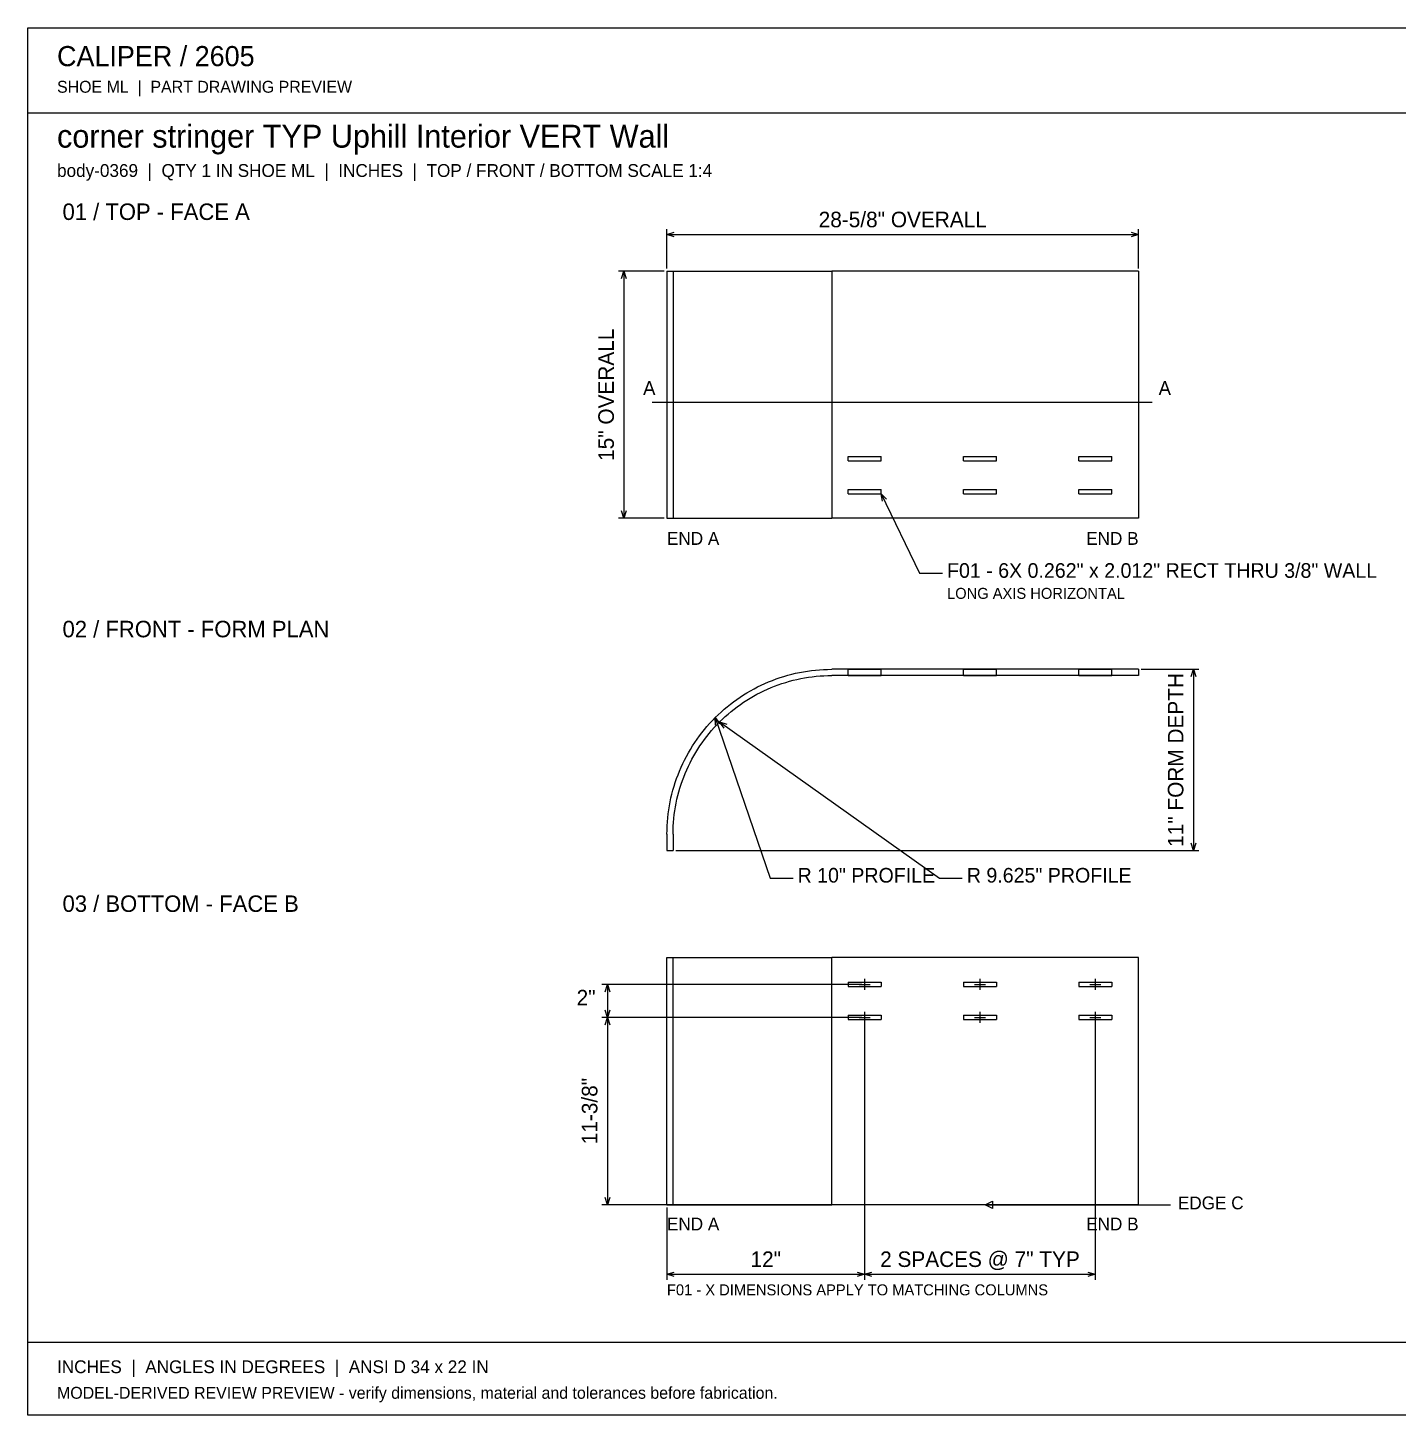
# Model space of a CAD drawing. Header units: inches. Extents: x 2 to 134, y 2 to 86.
# Drawn here: x 1.9 to 85.1, y 1.9 to 86.1 of the extents above; entities that cross this region are included whole.
import ezdxf
from ezdxf.enums import TextEntityAlignment as Align

# ---------------------------------------------------------------- set-up
doc = ezdxf.new("R2010")
doc.units = ezdxf.units.IN
doc.header["$MEASUREMENT"] = 0

msp = doc.modelspace()

# ---------------------------------------------------------------- linework, layer by layer
at = {"layer": 'ANNOTATION'}
for p, q in [((40.687, 71.5), (40.687, 73.889)), ((40.687, 73.556), (41.132, 73.694)), ((40.687, 73.556), (69.313, 73.556)), ((41.132, 73.417), (40.687, 73.556)), ((68.868, 73.694), (69.313, 73.556)), ((69.313, 73.556), (68.868, 73.417)), ((69.313, 71.5), (69.313, 73.889)), ((40.521, 71.333), (37.743, 71.333)), ((37.937, 70.889), (38.076, 71.333)), ((38.076, 71.333), (38.076, 56.333)), ((38.076, 71.333), (38.215, 70.889)), ((39.799, 63.383), (70.146, 63.383)), ((53.694, 57.827), (56.021, 53)), ((53.761, 57.367), (53.694, 57.827)), ((53.694, 57.827), (54.012, 57.487)), ((38.076, 56.333), (37.937, 56.778)), ((38.215, 56.778), (38.076, 56.333)), ((40.521, 56.333), (37.743, 56.333)), ((56.021, 53), (57.41, 53)), ((69.479, 47.167), (72.979, 47.167)), ((72.507, 46.722), (72.646, 47.167)), ((72.646, 47.167), (72.646, 36.167)), ((72.646, 47.167), (72.785, 46.722)), ((43.616, 44.238), (46.95, 34.5)), ((43.629, 43.772), (43.616, 44.238)), ((43.616, 44.238), (43.892, 43.862)), ((43.882, 43.973), (57.222, 34.5)), ((44.164, 43.602), (43.882, 43.973)), ((43.882, 43.973), (44.324, 43.829)), ((72.646, 36.167), (72.507, 36.611)), ((72.785, 36.611), (72.646, 36.167)), ((41.229, 36.167), (72.979, 36.167)), ((46.95, 34.5), (48.339, 34.5)), ((57.222, 34.5), (58.611, 34.5)), ((52.521, 28.042), (36.743, 28.042)), ((36.937, 27.597), (37.076, 28.042)), ((37.076, 28.042), (37.076, 26.042)), ((37.076, 28.042), (37.215, 27.597)), ((52.354, 28.042), (53.021, 28.042)), ((52.687, 28.375), (52.687, 27.708)), ((59.354, 28.042), (60.021, 28.042)), ((59.687, 28.375), (59.687, 27.708)), ((66.354, 28.042), (67.021, 28.042)), ((66.687, 28.375), (66.687, 27.708)), ((37.076, 26.042), (36.937, 26.486)), ((37.215, 26.486), (37.076, 26.042)), ((52.687, 26.375), (52.687, 25.708)), ((59.687, 26.375), (59.687, 25.708)), ((66.687, 26.375), (66.687, 25.708)), ((52.521, 26.042), (36.743, 26.042)), ((52.521, 26.042), (36.743, 26.042)), ((36.937, 25.597), (37.076, 26.042)), ((37.076, 26.042), (37.076, 14.667)), ((37.076, 26.042), (37.215, 25.597)), ((52.354, 26.042), (53.021, 26.042)), ((52.687, 25.875), (52.687, 10.111)), ((52.687, 25.875), (52.687, 10.111)), ((59.354, 26.042), (60.021, 26.042)), ((66.354, 26.042), (67.021, 26.042)), ((66.687, 25.875), (66.687, 10.111)), ((59.833, 14.667), (36.743, 14.667)), ((37.076, 14.667), (36.937, 15.111)), ((37.215, 15.111), (37.076, 14.667)), ((40.687, 14.5), (40.687, 10.111)), ((60, 14.667), (60.444, 14.889)), ((60, 14.667), (71.257, 14.667)), ((60.444, 14.444), (60, 14.667)), ((60.444, 14.889), (60.444, 14.444)), ((40.687, 10.444), (41.132, 10.583)), ((40.687, 10.444), (52.687, 10.444)), ((41.132, 10.306), (40.687, 10.444)), ((52.243, 10.583), (52.687, 10.444)), ((52.687, 10.444), (52.243, 10.306)), ((52.687, 10.444), (53.132, 10.583)), ((52.687, 10.444), (66.687, 10.444)), ((53.132, 10.306), (52.687, 10.444)), ((66.243, 10.583), (66.687, 10.444)), ((66.687, 10.444), (66.243, 10.306))]:
    msp.add_line(p, q, dxfattribs=at)
at = {"layer": 'OUTLINE'}
for p, q in [((1.889, 86.111), (134.111, 86.111)), ((1.889, 1.889), (1.889, 86.111)), ((1.889, 80.944), (134.111, 80.944)), ((40.687, 71.333), (40.691, 71.333)), ((40.687, 71.333), (40.687, 56.333)), ((40.687, 71.333), (41.062, 71.333)), ((40.687, 71.333), (40.687, 56.333)), ((40.691, 71.333), (40.7, 71.333)), ((40.7, 71.333), (40.715, 71.333)), ((40.715, 71.333), (40.736, 71.333)), ((40.736, 71.333), (40.763, 71.333)), ((40.763, 71.333), (40.796, 71.333)), ((40.796, 71.333), (40.835, 71.333)), ((40.835, 71.333), (40.88, 71.333)), ((40.88, 71.333), (40.93, 71.333)), ((40.93, 71.333), (40.987, 71.333)), ((40.987, 71.333), (41.05, 71.333)), ((41.05, 71.333), (41.118, 71.333)), ((41.062, 71.333), (41.065, 71.333)), ((41.062, 71.333), (41.062, 56.333)), ((41.062, 71.333), (41.062, 56.333)), ((41.065, 71.333), (41.074, 71.333)), ((41.074, 71.333), (41.089, 71.333)), ((41.089, 71.333), (41.109, 71.333)), ((41.109, 71.333), (41.135, 71.333)), ((41.118, 71.333), (41.192, 71.333)), ((41.135, 71.333), (41.167, 71.333)), ((41.167, 71.333), (41.204, 71.333)), ((41.192, 71.333), (41.272, 71.333)), ((41.204, 71.333), (41.247, 71.333)), ((41.247, 71.333), (41.296, 71.333)), ((41.272, 71.333), (41.358, 71.333)), ((41.296, 71.333), (41.351, 71.333)), ((41.351, 71.333), (41.411, 71.333)), ((41.358, 71.333), (41.449, 71.333)), ((41.411, 71.333), (41.477, 71.333)), ((41.449, 71.333), (41.545, 71.333)), ((41.477, 71.333), (41.548, 71.333)), ((41.545, 71.333), (41.648, 71.333)), ((41.548, 71.333), (41.625, 71.333)), ((41.625, 71.333), (41.707, 71.333)), ((41.648, 71.333), (41.755, 71.333)), ((41.707, 71.333), (41.795, 71.333)), ((41.755, 71.333), (41.868, 71.333)), ((41.795, 71.333), (41.888, 71.333)), ((41.868, 71.333), (41.987, 71.333)), ((41.888, 71.333), (41.987, 71.333)), ((41.987, 71.333), (42.11, 71.333)), ((41.987, 71.333), (42.09, 71.333)), ((42.09, 71.333), (42.199, 71.333)), ((42.11, 71.333), (42.239, 71.333)), ((42.199, 71.333), (42.313, 71.333)), ((42.239, 71.333), (42.373, 71.333)), ((42.313, 71.333), (42.432, 71.333)), ((42.373, 71.333), (42.512, 71.333)), ((42.432, 71.333), (42.556, 71.333)), ((42.512, 71.333), (42.655, 71.333)), ((42.556, 71.333), (42.685, 71.333)), ((42.655, 71.333), (42.804, 71.333)), ((42.685, 71.333), (42.818, 71.333)), ((42.804, 71.333), (42.957, 71.333)), ((42.818, 71.333), (42.957, 71.333)), ((42.957, 71.333), (43.115, 71.333)), ((42.957, 71.333), (43.1, 71.333)), ((43.1, 71.333), (43.247, 71.333)), ((43.115, 71.333), (43.278, 71.333)), ((43.247, 71.333), (43.399, 71.333)), ((43.278, 71.333), (43.445, 71.333)), ((43.399, 71.333), (43.556, 71.333)), ((43.445, 71.333), (43.616, 71.333)), ((43.556, 71.333), (43.717, 71.333)), ((43.616, 71.333), (43.792, 71.333)), ((43.717, 71.333), (43.882, 71.333)), ((43.792, 71.333), (43.972, 71.333)), ((43.882, 71.333), (44.051, 71.333)), ((43.972, 71.333), (44.156, 71.333)), ((44.051, 71.333), (44.224, 71.333)), ((44.156, 71.333), (44.344, 71.333)), ((44.224, 71.333), (44.401, 71.333)), ((44.344, 71.333), (44.535, 71.333)), ((44.401, 71.333), (44.581, 71.333)), ((44.535, 71.333), (44.731, 71.333)), ((44.581, 71.333), (44.766, 71.333)), ((44.731, 71.333), (44.929, 71.333)), ((44.766, 71.333), (44.954, 71.333)), ((44.929, 71.333), (45.132, 71.333)), ((44.954, 71.333), (45.145, 71.333)), ((45.132, 71.333), (45.338, 71.333)), ((45.145, 71.333), (45.34, 71.333)), ((45.338, 71.333), (45.546, 71.333)), ((45.34, 71.333), (45.538, 71.333)), ((45.538, 71.333), (45.739, 71.333)), ((45.546, 71.333), (45.759, 71.333)), ((45.739, 71.333), (45.943, 71.333)), ((45.759, 71.333), (45.974, 71.333)), ((45.943, 71.333), (46.15, 71.333)), ((45.974, 71.333), (46.191, 71.333)), ((46.15, 71.333), (46.36, 71.333)), ((46.191, 71.333), (46.412, 71.333)), ((46.36, 71.333), (46.572, 71.333)), ((46.412, 71.333), (46.635, 71.333)), ((46.572, 71.333), (46.787, 71.333)), ((46.635, 71.333), (46.861, 71.333)), ((46.787, 71.333), (47.004, 71.333)), ((46.861, 71.333), (47.089, 71.333)), ((47.004, 71.333), (47.224, 71.333)), ((47.089, 71.333), (47.319, 71.333)), ((47.224, 71.333), (47.445, 71.333)), ((47.319, 71.333), (47.551, 71.333)), ((47.445, 71.333), (47.668, 71.333)), ((47.551, 71.333), (47.785, 71.333)), ((47.668, 71.333), (47.894, 71.333)), ((47.785, 71.333), (48.02, 71.333)), ((47.894, 71.333), (48.12, 71.333)), ((48.02, 71.333), (48.258, 71.333)), ((48.12, 71.333), (48.349, 71.333)), ((48.258, 71.333), (48.496, 71.333)), ((48.349, 71.333), (48.579, 71.333)), ((48.496, 71.333), (48.737, 71.333)), ((48.579, 71.333), (48.81, 71.333)), ((48.737, 71.333), (48.978, 71.333)), ((48.81, 71.333), (49.042, 71.333)), ((48.978, 71.333), (49.22, 71.333)), ((49.042, 71.333), (49.275, 71.333)), ((49.22, 71.333), (49.463, 71.333)), ((49.275, 71.333), (49.509, 71.333)), ((49.463, 71.333), (49.707, 71.333)), ((49.509, 71.333), (49.744, 71.333)), ((49.707, 71.333), (49.952, 71.333)), ((49.744, 71.333), (49.979, 71.333)), ((49.952, 71.333), (50.197, 71.333)), ((49.979, 71.333), (50.215, 71.333)), ((50.197, 71.333), (50.442, 71.333)), ((50.215, 71.333), (50.451, 71.333)), ((50.442, 71.333), (50.687, 71.333)), ((50.451, 71.333), (50.687, 71.333)), ((69.313, 71.333), (50.687, 71.333)), ((50.687, 71.333), (50.687, 56.333)), ((50.687, 71.333), (50.687, 56.333)), ((69.313, 71.333), (50.687, 71.333)), ((69.313, 71.333), (69.313, 56.333)), ((69.313, 71.333), (69.313, 56.333)), ((51.681, 59.827), (51.681, 60.089)), ((51.681, 60.089), (53.694, 60.089)), ((51.681, 59.827), (51.681, 60.089)), ((51.681, 60.089), (53.694, 60.089)), ((51.681, 59.827), (53.694, 59.827)), ((51.681, 59.827), (53.694, 59.827)), ((53.694, 59.827), (53.694, 60.089)), ((53.694, 59.827), (53.694, 60.089)), ((58.682, 60.089), (60.694, 60.089)), ((58.682, 60.089), (60.694, 60.089)), ((58.682, 59.827), (58.682, 60.089)), ((58.682, 59.827), (58.682, 60.089)), ((58.682, 59.827), (60.694, 59.827)), ((58.682, 59.827), (60.694, 59.827)), ((60.694, 59.827), (60.694, 60.089)), ((60.694, 59.827), (60.694, 60.089)), ((65.682, 59.827), (65.682, 60.089)), ((65.682, 59.827), (65.682, 60.089)), ((65.682, 60.089), (67.694, 60.089)), ((65.682, 60.089), (67.694, 60.089)), ((65.682, 59.827), (67.694, 59.827)), ((65.682, 59.827), (67.694, 59.827)), ((67.694, 59.827), (67.694, 60.089)), ((67.694, 59.827), (67.694, 60.089)), ((51.681, 58.089), (53.694, 58.089)), ((51.681, 57.827), (51.681, 58.089)), ((51.681, 57.827), (51.681, 58.089)), ((51.681, 58.089), (53.694, 58.089)), ((51.681, 57.827), (53.694, 57.827)), ((51.681, 57.827), (53.694, 57.827)), ((53.694, 57.827), (53.694, 58.089)), ((53.694, 57.827), (53.694, 58.089)), ((58.682, 57.827), (58.682, 58.089)), ((58.682, 58.089), (60.694, 58.089)), ((58.682, 58.089), (60.694, 58.089)), ((58.682, 57.827), (58.682, 58.089)), ((58.682, 57.827), (60.694, 57.827)), ((58.682, 57.827), (60.694, 57.827)), ((60.694, 57.827), (60.694, 58.089)), ((60.694, 57.827), (60.694, 58.089)), ((65.682, 57.827), (65.682, 58.089)), ((65.682, 58.089), (67.694, 58.089)), ((65.682, 58.089), (67.694, 58.089)), ((65.682, 57.827), (65.682, 58.089)), ((65.682, 57.827), (67.694, 57.827)), ((65.682, 57.827), (67.694, 57.827)), ((67.694, 57.827), (67.694, 58.089)), ((67.694, 57.827), (67.694, 58.089)), ((40.687, 56.333), (41.062, 56.333)), ((40.687, 56.333), (40.691, 56.333)), ((40.691, 56.333), (40.7, 56.333)), ((40.7, 56.333), (40.715, 56.333)), ((40.715, 56.333), (40.736, 56.333)), ((40.736, 56.333), (40.763, 56.333)), ((40.763, 56.333), (40.796, 56.333)), ((40.796, 56.333), (40.835, 56.333)), ((40.835, 56.333), (40.88, 56.333)), ((40.88, 56.333), (40.93, 56.333)), ((40.93, 56.333), (40.987, 56.333)), ((40.987, 56.333), (41.05, 56.333)), ((41.05, 56.333), (41.118, 56.333)), ((41.062, 56.333), (41.065, 56.333)), ((41.065, 56.333), (41.074, 56.333)), ((41.074, 56.333), (41.089, 56.333)), ((41.089, 56.333), (41.109, 56.333)), ((41.109, 56.333), (41.135, 56.333)), ((41.118, 56.333), (41.192, 56.333)), ((41.135, 56.333), (41.167, 56.333)), ((41.167, 56.333), (41.204, 56.333)), ((41.192, 56.333), (41.272, 56.333)), ((41.204, 56.333), (41.247, 56.333)), ((41.247, 56.333), (41.296, 56.333)), ((41.272, 56.333), (41.358, 56.333)), ((41.296, 56.333), (41.351, 56.333)), ((41.351, 56.333), (41.411, 56.333)), ((41.358, 56.333), (41.449, 56.333)), ((41.411, 56.333), (41.477, 56.333)), ((41.449, 56.333), (41.545, 56.333)), ((41.477, 56.333), (41.548, 56.333)), ((41.545, 56.333), (41.648, 56.333)), ((41.548, 56.333), (41.625, 56.333)), ((41.625, 56.333), (41.707, 56.333)), ((41.648, 56.333), (41.755, 56.333)), ((41.707, 56.333), (41.795, 56.333)), ((41.755, 56.333), (41.868, 56.333)), ((41.795, 56.333), (41.888, 56.333)), ((41.868, 56.333), (41.987, 56.333)), ((41.888, 56.333), (41.987, 56.333)), ((41.987, 56.333), (42.11, 56.333)), ((41.987, 56.333), (42.09, 56.333)), ((42.09, 56.333), (42.199, 56.333)), ((42.11, 56.333), (42.239, 56.333)), ((42.199, 56.333), (42.313, 56.333)), ((42.239, 56.333), (42.373, 56.333)), ((42.313, 56.333), (42.432, 56.333)), ((42.373, 56.333), (42.512, 56.333)), ((42.432, 56.333), (42.556, 56.333)), ((42.512, 56.333), (42.655, 56.333)), ((42.556, 56.333), (42.685, 56.333)), ((42.655, 56.333), (42.804, 56.333)), ((42.685, 56.333), (42.818, 56.333)), ((42.804, 56.333), (42.957, 56.333)), ((42.818, 56.333), (42.957, 56.333)), ((42.957, 56.333), (43.115, 56.333)), ((42.957, 56.333), (43.1, 56.333)), ((43.1, 56.333), (43.247, 56.333)), ((43.115, 56.333), (43.278, 56.333)), ((43.247, 56.333), (43.399, 56.333)), ((43.278, 56.333), (43.445, 56.333)), ((43.399, 56.333), (43.556, 56.333)), ((43.445, 56.333), (43.616, 56.333)), ((43.556, 56.333), (43.717, 56.333)), ((43.616, 56.333), (43.792, 56.333)), ((43.717, 56.333), (43.882, 56.333)), ((43.792, 56.333), (43.972, 56.333)), ((43.882, 56.333), (44.051, 56.333)), ((43.972, 56.333), (44.156, 56.333)), ((44.051, 56.333), (44.224, 56.333)), ((44.156, 56.333), (44.344, 56.333)), ((44.224, 56.333), (44.401, 56.333)), ((44.344, 56.333), (44.535, 56.333)), ((44.401, 56.333), (44.581, 56.333)), ((44.535, 56.333), (44.731, 56.333)), ((44.581, 56.333), (44.766, 56.333)), ((44.731, 56.333), (44.929, 56.333)), ((44.766, 56.333), (44.954, 56.333)), ((44.929, 56.333), (45.132, 56.333)), ((44.954, 56.333), (45.145, 56.333)), ((45.132, 56.333), (45.338, 56.333)), ((45.145, 56.333), (45.34, 56.333)), ((45.338, 56.333), (45.546, 56.333)), ((45.34, 56.333), (45.538, 56.333)), ((45.538, 56.333), (45.739, 56.333)), ((45.546, 56.333), (45.759, 56.333)), ((45.739, 56.333), (45.943, 56.333)), ((45.759, 56.333), (45.974, 56.333)), ((45.943, 56.333), (46.15, 56.333)), ((45.974, 56.333), (46.191, 56.333)), ((46.15, 56.333), (46.36, 56.333)), ((46.191, 56.333), (46.412, 56.333)), ((46.36, 56.333), (46.572, 56.333)), ((46.412, 56.333), (46.635, 56.333)), ((46.572, 56.333), (46.787, 56.333)), ((46.635, 56.333), (46.861, 56.333)), ((46.787, 56.333), (47.004, 56.333)), ((46.861, 56.333), (47.089, 56.333)), ((47.004, 56.333), (47.224, 56.333)), ((47.089, 56.333), (47.319, 56.333)), ((47.224, 56.333), (47.445, 56.333)), ((47.319, 56.333), (47.551, 56.333)), ((47.445, 56.333), (47.668, 56.333)), ((47.551, 56.333), (47.785, 56.333)), ((47.668, 56.333), (47.894, 56.333)), ((47.785, 56.333), (48.02, 56.333)), ((47.894, 56.333), (48.12, 56.333)), ((48.02, 56.333), (48.258, 56.333)), ((48.12, 56.333), (48.349, 56.333)), ((48.258, 56.333), (48.496, 56.333)), ((48.349, 56.333), (48.579, 56.333)), ((48.496, 56.333), (48.737, 56.333)), ((48.579, 56.333), (48.81, 56.333)), ((48.737, 56.333), (48.978, 56.333)), ((48.81, 56.333), (49.042, 56.333)), ((48.978, 56.333), (49.22, 56.333)), ((49.042, 56.333), (49.275, 56.333)), ((49.22, 56.333), (49.463, 56.333)), ((49.275, 56.333), (49.509, 56.333)), ((49.463, 56.333), (49.707, 56.333)), ((49.509, 56.333), (49.744, 56.333)), ((49.707, 56.333), (49.952, 56.333)), ((49.744, 56.333), (49.979, 56.333)), ((49.952, 56.333), (50.197, 56.333)), ((49.979, 56.333), (50.215, 56.333)), ((50.197, 56.333), (50.442, 56.333)), ((50.215, 56.333), (50.451, 56.333)), ((50.442, 56.333), (50.687, 56.333)), ((50.451, 56.333), (50.687, 56.333)), ((69.313, 56.333), (50.687, 56.333)), ((69.313, 56.333), (50.687, 56.333)), ((50.442, 47.164), (50.687, 47.167)), ((50.442, 47.164), (50.687, 47.167)), ((69.313, 47.167), (50.687, 47.167)), ((69.313, 47.167), (50.687, 47.167)), ((51.681, 46.792), (51.681, 47.167)), ((51.681, 47.167), (53.694, 47.167)), ((51.681, 47.167), (53.694, 47.167)), ((51.681, 46.792), (51.681, 47.167)), ((51.681, 46.792), (51.681, 47.167)), ((51.681, 47.167), (53.694, 47.167)), ((51.681, 47.167), (53.694, 47.167)), ((51.681, 46.792), (51.681, 47.167)), ((53.694, 46.792), (53.694, 47.167)), ((53.694, 46.792), (53.694, 47.167)), ((53.694, 46.792), (53.694, 47.167)), ((53.694, 46.792), (53.694, 47.167)), ((58.682, 47.167), (60.694, 47.167)), ((58.682, 47.167), (60.694, 47.167)), ((58.682, 46.792), (58.682, 47.167)), ((58.682, 46.792), (58.682, 47.167)), ((58.682, 47.167), (60.694, 47.167)), ((58.682, 46.792), (58.682, 47.167)), ((58.682, 47.167), (60.694, 47.167)), ((58.682, 46.792), (58.682, 47.167)), ((60.694, 46.792), (60.694, 47.167)), ((60.694, 46.792), (60.694, 47.167)), ((60.694, 46.792), (60.694, 47.167)), ((60.694, 46.792), (60.694, 47.167)), ((65.682, 47.167), (67.694, 47.167)), ((65.682, 47.167), (67.694, 47.167)), ((65.682, 46.792), (65.682, 47.167)), ((65.682, 46.792), (65.682, 47.167)), ((65.682, 46.792), (65.682, 47.167)), ((65.682, 47.167), (67.694, 47.167)), ((65.682, 47.167), (67.694, 47.167)), ((65.682, 46.792), (65.682, 47.167)), ((67.694, 46.792), (67.694, 47.167)), ((67.694, 46.792), (67.694, 47.167)), ((67.694, 46.792), (67.694, 47.167)), ((67.694, 46.792), (67.694, 47.167)), ((69.313, 47.167), (69.313, 46.792)), ((69.313, 47.167), (69.313, 46.792)), ((46.635, 46.309), (46.861, 46.405)), ((46.635, 46.309), (46.861, 46.405)), ((46.861, 46.405), (47.089, 46.497)), ((46.861, 46.405), (47.089, 46.497)), ((47.089, 46.497), (47.319, 46.582)), ((47.089, 46.497), (47.319, 46.582)), ((47.319, 46.582), (47.551, 46.662)), ((47.319, 46.582), (47.551, 46.662)), ((47.551, 46.662), (47.785, 46.736)), ((47.551, 46.662), (47.785, 46.736)), ((47.668, 46.306), (47.894, 46.377)), ((47.668, 46.306), (47.894, 46.377)), ((47.785, 46.736), (48.02, 46.804)), ((47.785, 46.736), (48.02, 46.804)), ((47.894, 46.377), (48.12, 46.443)), ((47.894, 46.377), (48.12, 46.443)), ((48.02, 46.804), (48.258, 46.867)), ((48.02, 46.804), (48.258, 46.867)), ((48.12, 46.443), (48.349, 46.503)), ((48.12, 46.443), (48.349, 46.503)), ((48.258, 46.867), (48.496, 46.924)), ((48.258, 46.867), (48.496, 46.924)), ((48.349, 46.503), (48.579, 46.558)), ((48.349, 46.503), (48.579, 46.558)), ((48.496, 46.924), (48.737, 46.975)), ((48.496, 46.924), (48.737, 46.975)), ((48.579, 46.558), (48.81, 46.607)), ((48.579, 46.558), (48.81, 46.607)), ((48.737, 46.975), (48.978, 47.019)), ((48.737, 46.975), (48.978, 47.019)), ((48.81, 46.607), (49.042, 46.65)), ((48.81, 46.607), (49.042, 46.65)), ((48.978, 47.019), (49.22, 47.058)), ((48.978, 47.019), (49.22, 47.058)), ((49.042, 46.65), (49.275, 46.687)), ((49.042, 46.65), (49.275, 46.687)), ((49.22, 47.058), (49.463, 47.091)), ((49.22, 47.058), (49.463, 47.091)), ((49.275, 46.687), (49.509, 46.719)), ((49.275, 46.687), (49.509, 46.719)), ((49.463, 47.091), (49.707, 47.119)), ((49.463, 47.091), (49.707, 47.119)), ((49.509, 46.719), (49.744, 46.745)), ((49.509, 46.719), (49.744, 46.745)), ((49.707, 47.119), (49.952, 47.14)), ((49.707, 47.119), (49.952, 47.14)), ((49.744, 46.745), (49.979, 46.766)), ((49.744, 46.745), (49.979, 46.766)), ((49.952, 47.14), (50.197, 47.155)), ((49.952, 47.14), (50.197, 47.155)), ((49.979, 46.766), (50.215, 46.78)), ((49.979, 46.766), (50.215, 46.78)), ((50.197, 47.155), (50.442, 47.164)), ((50.197, 47.155), (50.442, 47.164)), ((50.215, 46.78), (50.451, 46.789)), ((50.215, 46.78), (50.451, 46.789)), ((50.451, 46.789), (50.687, 46.792)), ((50.451, 46.789), (50.687, 46.792)), ((69.313, 46.792), (50.687, 46.792)), ((69.313, 46.792), (50.687, 46.792)), ((51.681, 46.792), (53.694, 46.792)), ((51.681, 46.792), (53.694, 46.792)), ((51.681, 46.792), (53.694, 46.792)), ((51.681, 46.792), (53.694, 46.792)), ((58.682, 46.792), (60.694, 46.792)), ((58.682, 46.792), (60.694, 46.792)), ((58.682, 46.792), (60.694, 46.792)), ((58.682, 46.792), (60.694, 46.792)), ((65.682, 46.792), (67.694, 46.792)), ((65.682, 46.792), (67.694, 46.792)), ((65.682, 46.792), (67.694, 46.792)), ((65.682, 46.792), (67.694, 46.792)), ((44.929, 45.343), (45.132, 45.481)), ((44.929, 45.343), (45.132, 45.481)), ((45.132, 45.481), (45.338, 45.615)), ((45.132, 45.481), (45.338, 45.615)), ((45.338, 45.615), (45.546, 45.744)), ((45.338, 45.615), (45.546, 45.744)), ((45.546, 45.744), (45.759, 45.868)), ((45.546, 45.744), (45.759, 45.868)), ((45.739, 45.422), (45.943, 45.541)), ((45.739, 45.422), (45.943, 45.541)), ((45.759, 45.868), (45.974, 45.986)), ((45.759, 45.868), (45.974, 45.986)), ((45.943, 45.541), (46.15, 45.655)), ((45.943, 45.541), (46.15, 45.655)), ((45.974, 45.986), (46.191, 46.099)), ((45.974, 45.986), (46.191, 46.099)), ((46.15, 45.655), (46.36, 45.764)), ((46.15, 45.655), (46.36, 45.764)), ((46.191, 46.099), (46.412, 46.207)), ((46.191, 46.099), (46.412, 46.207)), ((46.36, 45.764), (46.572, 45.868)), ((46.36, 45.764), (46.572, 45.868)), ((46.412, 46.207), (46.635, 46.309)), ((46.412, 46.207), (46.635, 46.309)), ((46.572, 45.868), (46.787, 45.966)), ((46.572, 45.868), (46.787, 45.966)), ((46.787, 45.966), (47.004, 46.059)), ((46.787, 45.966), (47.004, 46.059)), ((47.004, 46.059), (47.224, 46.147)), ((47.004, 46.059), (47.224, 46.147)), ((47.224, 46.147), (47.445, 46.229)), ((47.224, 46.147), (47.445, 46.229)), ((47.445, 46.229), (47.668, 46.306)), ((47.445, 46.229), (47.668, 46.306)), ((43.972, 44.576), (44.156, 44.739)), ((43.972, 44.576), (44.156, 44.739)), ((44.156, 44.739), (44.344, 44.897)), ((44.156, 44.739), (44.344, 44.897)), ((44.344, 44.897), (44.535, 45.05)), ((44.344, 44.897), (44.535, 45.05)), ((44.535, 45.05), (44.731, 45.199)), ((44.535, 45.05), (44.731, 45.199)), ((44.581, 44.607), (44.766, 44.755)), ((44.581, 44.607), (44.766, 44.755)), ((44.731, 45.199), (44.929, 45.343)), ((44.731, 45.199), (44.929, 45.343)), ((44.766, 44.755), (44.954, 44.898)), ((44.766, 44.755), (44.954, 44.898)), ((44.954, 44.898), (45.145, 45.036)), ((44.954, 44.898), (45.145, 45.036)), ((45.145, 45.036), (45.34, 45.17)), ((45.145, 45.036), (45.34, 45.17)), ((45.34, 45.17), (45.538, 45.298)), ((45.34, 45.17), (45.538, 45.298)), ((45.538, 45.298), (45.739, 45.422)), ((45.538, 45.298), (45.739, 45.422)), ((43.115, 43.698), (43.278, 43.882)), ((43.115, 43.698), (43.278, 43.882)), ((43.278, 43.882), (43.445, 44.062)), ((43.278, 43.882), (43.445, 44.062)), ((43.445, 44.062), (43.616, 44.238)), ((43.445, 44.062), (43.616, 44.238)), ((43.556, 43.63), (43.717, 43.803)), ((43.556, 43.63), (43.717, 43.803)), ((43.616, 44.238), (43.792, 44.409)), ((43.616, 44.238), (43.792, 44.409)), ((43.717, 43.803), (43.882, 43.973)), ((43.717, 43.803), (43.882, 43.973)), ((43.792, 44.409), (43.972, 44.576)), ((43.792, 44.409), (43.972, 44.576)), ((43.882, 43.973), (44.051, 44.138)), ((43.882, 43.973), (44.051, 44.138)), ((44.051, 44.138), (44.224, 44.298)), ((44.051, 44.138), (44.224, 44.298)), ((44.224, 44.298), (44.401, 44.455)), ((44.224, 44.298), (44.401, 44.455)), ((44.401, 44.455), (44.581, 44.607)), ((44.401, 44.455), (44.581, 44.607)), ((42.512, 42.925), (42.655, 43.124)), ((42.512, 42.925), (42.655, 43.124)), ((42.655, 43.124), (42.804, 43.319)), ((42.655, 43.124), (42.804, 43.319)), ((42.804, 43.319), (42.957, 43.511)), ((42.804, 43.319), (42.957, 43.511)), ((42.957, 43.511), (43.115, 43.698)), ((42.957, 43.511), (43.115, 43.698)), ((42.957, 42.9), (43.1, 43.088)), ((42.957, 42.9), (43.1, 43.088)), ((43.1, 43.088), (43.247, 43.273)), ((43.1, 43.088), (43.247, 43.273)), ((43.247, 43.273), (43.399, 43.453)), ((43.247, 43.273), (43.399, 43.453)), ((43.399, 43.453), (43.556, 43.63)), ((43.399, 43.453), (43.556, 43.63)), ((41.987, 42.096), (42.11, 42.308)), ((41.987, 42.096), (42.11, 42.308)), ((42.11, 42.308), (42.239, 42.517)), ((42.11, 42.308), (42.239, 42.517)), ((42.239, 42.517), (42.373, 42.722)), ((42.239, 42.517), (42.373, 42.722)), ((42.313, 41.911), (42.432, 42.115)), ((42.313, 41.911), (42.432, 42.115)), ((42.373, 42.722), (42.512, 42.925)), ((42.373, 42.722), (42.512, 42.925)), ((42.432, 42.115), (42.556, 42.316)), ((42.432, 42.115), (42.556, 42.316)), ((42.556, 42.316), (42.685, 42.514)), ((42.556, 42.316), (42.685, 42.514)), ((42.685, 42.514), (42.818, 42.709)), ((42.685, 42.514), (42.818, 42.709)), ((42.818, 42.709), (42.957, 42.9)), ((42.818, 42.709), (42.957, 42.9)), ((41.545, 41.219), (41.648, 41.442)), ((41.545, 41.219), (41.648, 41.442)), ((41.648, 41.442), (41.755, 41.663)), ((41.648, 41.442), (41.755, 41.663)), ((41.755, 41.663), (41.868, 41.881)), ((41.755, 41.663), (41.868, 41.881)), ((41.868, 41.881), (41.987, 42.096)), ((41.868, 41.881), (41.987, 42.096)), ((41.888, 41.067), (41.987, 41.282)), ((41.888, 41.067), (41.987, 41.282)), ((41.987, 41.282), (42.09, 41.494)), ((41.987, 41.282), (42.09, 41.494)), ((42.09, 41.494), (42.199, 41.704)), ((42.09, 41.494), (42.199, 41.704)), ((42.199, 41.704), (42.313, 41.911)), ((42.199, 41.704), (42.313, 41.911)), ((41.192, 40.303), (41.272, 40.536)), ((41.192, 40.303), (41.272, 40.536)), ((41.272, 40.536), (41.358, 40.766)), ((41.272, 40.536), (41.358, 40.766)), ((41.358, 40.766), (41.449, 40.994)), ((41.358, 40.766), (41.449, 40.994)), ((41.449, 40.994), (41.545, 41.219)), ((41.449, 40.994), (41.545, 41.219)), ((41.625, 40.409), (41.707, 40.631)), ((41.625, 40.409), (41.707, 40.631)), ((41.707, 40.631), (41.795, 40.85)), ((41.707, 40.631), (41.795, 40.85)), ((41.795, 40.85), (41.888, 41.067)), ((41.795, 40.85), (41.888, 41.067)), ((40.93, 39.358), (40.987, 39.596)), ((40.93, 39.358), (40.987, 39.596)), ((40.987, 39.596), (41.05, 39.834)), ((40.987, 39.596), (41.05, 39.834)), ((41.05, 39.834), (41.118, 40.07)), ((41.05, 39.834), (41.118, 40.07)), ((41.118, 40.07), (41.192, 40.303)), ((41.118, 40.07), (41.192, 40.303)), ((41.351, 39.505), (41.411, 39.734)), ((41.351, 39.505), (41.411, 39.734)), ((41.411, 39.734), (41.477, 39.961)), ((41.411, 39.734), (41.477, 39.961)), ((41.477, 39.961), (41.548, 40.186)), ((41.477, 39.961), (41.548, 40.186)), ((41.548, 40.186), (41.625, 40.409)), ((41.548, 40.186), (41.625, 40.409)), ((40.796, 38.634), (40.835, 38.876)), ((40.796, 38.634), (40.835, 38.876)), ((40.835, 38.876), (40.88, 39.118)), ((40.835, 38.876), (40.88, 39.118)), ((40.88, 39.118), (40.93, 39.358)), ((40.88, 39.118), (40.93, 39.358)), ((41.167, 38.579), (41.204, 38.812)), ((41.167, 38.579), (41.204, 38.812)), ((41.204, 38.812), (41.247, 39.044)), ((41.204, 38.812), (41.247, 39.044)), ((41.247, 39.044), (41.296, 39.276)), ((41.247, 39.044), (41.296, 39.276)), ((41.296, 39.276), (41.351, 39.505)), ((41.296, 39.276), (41.351, 39.505)), ((40.7, 37.657), (40.715, 37.902)), ((40.7, 37.657), (40.715, 37.902)), ((40.715, 37.902), (40.736, 38.147)), ((40.715, 37.902), (40.736, 38.147)), ((40.736, 38.147), (40.763, 38.391)), ((40.736, 38.147), (40.763, 38.391)), ((40.763, 38.391), (40.796, 38.634)), ((40.763, 38.391), (40.796, 38.634)), ((41.089, 37.875), (41.109, 38.11)), ((41.089, 37.875), (41.109, 38.11)), ((41.109, 38.11), (41.135, 38.345)), ((41.109, 38.11), (41.135, 38.345)), ((41.135, 38.345), (41.167, 38.579)), ((41.135, 38.345), (41.167, 38.579)), ((40.687, 37.167), (40.691, 37.412)), ((40.687, 37.167), (40.691, 37.412)), ((40.687, 37.167), (40.687, 36.167)), ((40.687, 37.167), (40.687, 36.167)), ((40.691, 37.412), (40.7, 37.657)), ((40.691, 37.412), (40.7, 37.657)), ((41.062, 37.167), (41.065, 37.403)), ((41.062, 37.167), (41.065, 37.403)), ((41.062, 37.167), (41.062, 36.167)), ((41.062, 37.167), (41.062, 36.167)), ((41.065, 37.403), (41.074, 37.639)), ((41.065, 37.403), (41.074, 37.639)), ((41.074, 37.639), (41.089, 37.875)), ((41.074, 37.639), (41.089, 37.875)), ((40.687, 36.167), (41.062, 36.167)), ((40.687, 36.167), (41.062, 36.167)), ((40.687, 29.667), (41.062, 29.667)), ((40.687, 14.667), (40.687, 29.667)), ((40.687, 29.667), (40.691, 29.667)), ((40.687, 14.667), (40.687, 29.667)), ((40.691, 29.667), (40.7, 29.667)), ((40.7, 29.667), (40.715, 29.667)), ((40.715, 29.667), (40.736, 29.667)), ((40.736, 29.667), (40.763, 29.667)), ((40.763, 29.667), (40.796, 29.667)), ((40.796, 29.667), (40.835, 29.667)), ((40.835, 29.667), (40.88, 29.667)), ((40.88, 29.667), (40.93, 29.667)), ((40.93, 29.667), (40.987, 29.667)), ((40.987, 29.667), (41.05, 29.667)), ((41.05, 29.667), (41.118, 29.667)), ((41.062, 14.667), (41.062, 29.667)), ((41.062, 29.667), (41.065, 29.667)), ((41.062, 14.667), (41.062, 29.667)), ((41.065, 29.667), (41.074, 29.667)), ((41.074, 29.667), (41.089, 29.667)), ((41.089, 29.667), (41.109, 29.667)), ((41.109, 29.667), (41.135, 29.667)), ((41.118, 29.667), (41.192, 29.667)), ((41.135, 29.667), (41.167, 29.667)), ((41.167, 29.667), (41.204, 29.667)), ((41.192, 29.667), (41.272, 29.667)), ((41.204, 29.667), (41.247, 29.667)), ((41.247, 29.667), (41.296, 29.667)), ((41.272, 29.667), (41.358, 29.667)), ((41.296, 29.667), (41.351, 29.667)), ((41.351, 29.667), (41.411, 29.667)), ((41.358, 29.667), (41.449, 29.667)), ((41.411, 29.667), (41.477, 29.667)), ((41.449, 29.667), (41.545, 29.667)), ((41.477, 29.667), (41.548, 29.667)), ((41.545, 29.667), (41.648, 29.667)), ((41.548, 29.667), (41.625, 29.667)), ((41.625, 29.667), (41.707, 29.667)), ((41.648, 29.667), (41.755, 29.667)), ((41.707, 29.667), (41.795, 29.667)), ((41.755, 29.667), (41.868, 29.667)), ((41.795, 29.667), (41.888, 29.667)), ((41.868, 29.667), (41.987, 29.667)), ((41.888, 29.667), (41.987, 29.667)), ((41.987, 29.667), (42.11, 29.667)), ((41.987, 29.667), (42.09, 29.667)), ((42.09, 29.667), (42.199, 29.667)), ((42.11, 29.667), (42.239, 29.667)), ((42.199, 29.667), (42.313, 29.667)), ((42.239, 29.667), (42.373, 29.667)), ((42.313, 29.667), (42.432, 29.667)), ((42.373, 29.667), (42.512, 29.667)), ((42.432, 29.667), (42.556, 29.667)), ((42.512, 29.667), (42.655, 29.667)), ((42.556, 29.667), (42.685, 29.667)), ((42.655, 29.667), (42.804, 29.667)), ((42.685, 29.667), (42.818, 29.667)), ((42.804, 29.667), (42.957, 29.667)), ((42.818, 29.667), (42.957, 29.667)), ((42.957, 29.667), (43.115, 29.667)), ((42.957, 29.667), (43.1, 29.667)), ((43.1, 29.667), (43.247, 29.667)), ((43.115, 29.667), (43.278, 29.667)), ((43.247, 29.667), (43.399, 29.667)), ((43.278, 29.667), (43.445, 29.667)), ((43.399, 29.667), (43.556, 29.667)), ((43.445, 29.667), (43.616, 29.667)), ((43.556, 29.667), (43.717, 29.667)), ((43.616, 29.667), (43.792, 29.667)), ((43.717, 29.667), (43.882, 29.667)), ((43.792, 29.667), (43.972, 29.667)), ((43.882, 29.667), (44.051, 29.667)), ((43.972, 29.667), (44.156, 29.667)), ((44.051, 29.667), (44.224, 29.667)), ((44.156, 29.667), (44.344, 29.667)), ((44.224, 29.667), (44.401, 29.667)), ((44.344, 29.667), (44.535, 29.667)), ((44.401, 29.667), (44.581, 29.667)), ((44.535, 29.667), (44.731, 29.667)), ((44.581, 29.667), (44.766, 29.667)), ((44.731, 29.667), (44.929, 29.667)), ((44.766, 29.667), (44.954, 29.667)), ((44.929, 29.667), (45.132, 29.667)), ((44.954, 29.667), (45.145, 29.667)), ((45.132, 29.667), (45.338, 29.667)), ((45.145, 29.667), (45.34, 29.667)), ((45.338, 29.667), (45.546, 29.667)), ((45.34, 29.667), (45.538, 29.667)), ((45.538, 29.667), (45.739, 29.667)), ((45.546, 29.667), (45.759, 29.667)), ((45.739, 29.667), (45.943, 29.667)), ((45.759, 29.667), (45.974, 29.667)), ((45.943, 29.667), (46.15, 29.667)), ((45.974, 29.667), (46.191, 29.667)), ((46.15, 29.667), (46.36, 29.667)), ((46.191, 29.667), (46.412, 29.667)), ((46.36, 29.667), (46.572, 29.667)), ((46.412, 29.667), (46.635, 29.667)), ((46.572, 29.667), (46.787, 29.667)), ((46.635, 29.667), (46.861, 29.667)), ((46.787, 29.667), (47.004, 29.667)), ((46.861, 29.667), (47.089, 29.667)), ((47.004, 29.667), (47.224, 29.667)), ((47.089, 29.667), (47.319, 29.667)), ((47.224, 29.667), (47.445, 29.667)), ((47.319, 29.667), (47.551, 29.667)), ((47.445, 29.667), (47.668, 29.667)), ((47.551, 29.667), (47.785, 29.667)), ((47.668, 29.667), (47.894, 29.667)), ((47.785, 29.667), (48.02, 29.667)), ((47.894, 29.667), (48.12, 29.667)), ((48.02, 29.667), (48.258, 29.667)), ((48.12, 29.667), (48.349, 29.667)), ((48.258, 29.667), (48.496, 29.667)), ((48.349, 29.667), (48.579, 29.667)), ((48.496, 29.667), (48.737, 29.667)), ((48.579, 29.667), (48.81, 29.667)), ((48.737, 29.667), (48.978, 29.667)), ((48.81, 29.667), (49.042, 29.667)), ((48.978, 29.667), (49.22, 29.667)), ((49.042, 29.667), (49.275, 29.667)), ((49.22, 29.667), (49.463, 29.667)), ((49.275, 29.667), (49.509, 29.667)), ((49.463, 29.667), (49.707, 29.667)), ((49.509, 29.667), (49.744, 29.667)), ((49.707, 29.667), (49.952, 29.667)), ((49.744, 29.667), (49.979, 29.667)), ((49.952, 29.667), (50.197, 29.667)), ((49.979, 29.667), (50.215, 29.667)), ((50.197, 29.667), (50.442, 29.667)), ((50.215, 29.667), (50.451, 29.667)), ((50.442, 29.667), (50.687, 29.667)), ((50.451, 29.667), (50.687, 29.667)), ((69.313, 29.667), (50.687, 29.667)), ((50.687, 14.667), (50.687, 29.667)), ((50.687, 14.667), (50.687, 29.667)), ((69.313, 29.667), (50.687, 29.667)), ((69.313, 14.667), (69.313, 29.667)), ((69.313, 14.667), (69.313, 29.667)), ((51.681, 28.173), (51.681, 27.911)), ((51.681, 28.173), (51.681, 27.911)), ((51.681, 28.173), (53.694, 28.173)), ((51.681, 28.173), (53.694, 28.173)), ((51.681, 27.911), (53.694, 27.911)), ((51.681, 27.911), (53.694, 27.911)), ((53.694, 28.173), (53.694, 27.911)), ((53.694, 28.173), (53.694, 27.911)), ((58.682, 28.173), (58.682, 27.911)), ((58.682, 28.173), (60.694, 28.173)), ((58.682, 28.173), (60.694, 28.173)), ((58.682, 28.173), (58.682, 27.911)), ((58.682, 27.911), (60.694, 27.911)), ((58.682, 27.911), (60.694, 27.911)), ((60.694, 28.173), (60.694, 27.911)), ((60.694, 28.173), (60.694, 27.911)), ((65.682, 28.173), (65.682, 27.911)), ((65.682, 28.173), (67.694, 28.173)), ((65.682, 28.173), (67.694, 28.173)), ((65.682, 28.173), (65.682, 27.911)), ((65.682, 27.911), (67.694, 27.911)), ((65.682, 27.911), (67.694, 27.911)), ((67.694, 28.173), (67.694, 27.911)), ((67.694, 28.173), (67.694, 27.911)), ((51.681, 26.173), (51.681, 25.911)), ((51.681, 26.173), (51.681, 25.911)), ((51.681, 26.173), (53.694, 26.173)), ((51.681, 26.173), (53.694, 26.173)), ((53.694, 26.173), (53.694, 25.911)), ((53.694, 26.173), (53.694, 25.911)), ((58.682, 26.173), (60.694, 26.173)), ((58.682, 26.173), (58.682, 25.911)), ((58.682, 26.173), (60.694, 26.173)), ((58.682, 26.173), (58.682, 25.911)), ((60.694, 26.173), (60.694, 25.911)), ((60.694, 26.173), (60.694, 25.911)), ((65.682, 26.173), (65.682, 25.911)), ((65.682, 26.173), (67.694, 26.173)), ((65.682, 26.173), (67.694, 26.173)), ((65.682, 26.173), (65.682, 25.911)), ((67.694, 26.173), (67.694, 25.911)), ((67.694, 26.173), (67.694, 25.911)), ((51.681, 25.911), (53.694, 25.911)), ((51.681, 25.911), (53.694, 25.911)), ((58.682, 25.911), (60.694, 25.911)), ((58.682, 25.911), (60.694, 25.911)), ((65.682, 25.911), (67.694, 25.911)), ((65.682, 25.911), (67.694, 25.911)), ((40.687, 14.667), (40.691, 14.667)), ((40.687, 14.667), (41.062, 14.667)), ((40.691, 14.667), (40.7, 14.667)), ((40.7, 14.667), (40.715, 14.667)), ((40.715, 14.667), (40.736, 14.667)), ((40.736, 14.667), (40.763, 14.667)), ((40.763, 14.667), (40.796, 14.667)), ((40.796, 14.667), (40.835, 14.667)), ((40.835, 14.667), (40.88, 14.667)), ((40.88, 14.667), (40.93, 14.667)), ((40.93, 14.667), (40.987, 14.667)), ((40.987, 14.667), (41.05, 14.667)), ((41.05, 14.667), (41.118, 14.667)), ((41.062, 14.667), (41.065, 14.667)), ((41.065, 14.667), (41.074, 14.667)), ((41.074, 14.667), (41.089, 14.667)), ((41.089, 14.667), (41.109, 14.667)), ((41.109, 14.667), (41.135, 14.667)), ((41.118, 14.667), (41.192, 14.667)), ((41.135, 14.667), (41.167, 14.667)), ((41.167, 14.667), (41.204, 14.667)), ((41.192, 14.667), (41.272, 14.667)), ((41.204, 14.667), (41.247, 14.667)), ((41.247, 14.667), (41.296, 14.667)), ((41.272, 14.667), (41.358, 14.667)), ((41.296, 14.667), (41.351, 14.667)), ((41.351, 14.667), (41.411, 14.667)), ((41.358, 14.667), (41.449, 14.667)), ((41.411, 14.667), (41.477, 14.667)), ((41.449, 14.667), (41.545, 14.667)), ((41.477, 14.667), (41.548, 14.667)), ((41.545, 14.667), (41.648, 14.667)), ((41.548, 14.667), (41.625, 14.667)), ((41.625, 14.667), (41.707, 14.667)), ((41.648, 14.667), (41.755, 14.667)), ((41.707, 14.667), (41.795, 14.667)), ((41.755, 14.667), (41.868, 14.667)), ((41.795, 14.667), (41.888, 14.667)), ((41.868, 14.667), (41.987, 14.667)), ((41.888, 14.667), (41.987, 14.667)), ((41.987, 14.667), (42.11, 14.667)), ((41.987, 14.667), (42.09, 14.667)), ((42.09, 14.667), (42.199, 14.667)), ((42.11, 14.667), (42.239, 14.667)), ((42.199, 14.667), (42.313, 14.667)), ((42.239, 14.667), (42.373, 14.667)), ((42.313, 14.667), (42.432, 14.667)), ((42.373, 14.667), (42.512, 14.667)), ((42.432, 14.667), (42.556, 14.667)), ((42.512, 14.667), (42.655, 14.667)), ((42.556, 14.667), (42.685, 14.667)), ((42.655, 14.667), (42.804, 14.667)), ((42.685, 14.667), (42.818, 14.667)), ((42.804, 14.667), (42.957, 14.667)), ((42.818, 14.667), (42.957, 14.667)), ((42.957, 14.667), (43.115, 14.667)), ((42.957, 14.667), (43.1, 14.667)), ((43.1, 14.667), (43.247, 14.667)), ((43.115, 14.667), (43.278, 14.667)), ((43.247, 14.667), (43.399, 14.667)), ((43.278, 14.667), (43.445, 14.667)), ((43.399, 14.667), (43.556, 14.667)), ((43.445, 14.667), (43.616, 14.667)), ((43.556, 14.667), (43.717, 14.667)), ((43.616, 14.667), (43.792, 14.667)), ((43.717, 14.667), (43.882, 14.667)), ((43.792, 14.667), (43.972, 14.667)), ((43.882, 14.667), (44.051, 14.667)), ((43.972, 14.667), (44.156, 14.667)), ((44.051, 14.667), (44.224, 14.667)), ((44.156, 14.667), (44.344, 14.667)), ((44.224, 14.667), (44.401, 14.667)), ((44.344, 14.667), (44.535, 14.667)), ((44.401, 14.667), (44.581, 14.667)), ((44.535, 14.667), (44.731, 14.667)), ((44.581, 14.667), (44.766, 14.667)), ((44.731, 14.667), (44.929, 14.667)), ((44.766, 14.667), (44.954, 14.667)), ((44.929, 14.667), (45.132, 14.667)), ((44.954, 14.667), (45.145, 14.667)), ((45.132, 14.667), (45.338, 14.667)), ((45.145, 14.667), (45.34, 14.667)), ((45.338, 14.667), (45.546, 14.667)), ((45.34, 14.667), (45.538, 14.667)), ((45.538, 14.667), (45.739, 14.667)), ((45.546, 14.667), (45.759, 14.667)), ((45.739, 14.667), (45.943, 14.667)), ((45.759, 14.667), (45.974, 14.667)), ((45.943, 14.667), (46.15, 14.667)), ((45.974, 14.667), (46.191, 14.667)), ((46.15, 14.667), (46.36, 14.667)), ((46.191, 14.667), (46.412, 14.667)), ((46.36, 14.667), (46.572, 14.667)), ((46.412, 14.667), (46.635, 14.667)), ((46.572, 14.667), (46.787, 14.667)), ((46.635, 14.667), (46.861, 14.667)), ((46.787, 14.667), (47.004, 14.667)), ((46.861, 14.667), (47.089, 14.667)), ((47.004, 14.667), (47.224, 14.667)), ((47.089, 14.667), (47.319, 14.667)), ((47.224, 14.667), (47.445, 14.667)), ((47.319, 14.667), (47.551, 14.667)), ((47.445, 14.667), (47.668, 14.667)), ((47.551, 14.667), (47.785, 14.667)), ((47.668, 14.667), (47.894, 14.667)), ((47.785, 14.667), (48.02, 14.667)), ((47.894, 14.667), (48.12, 14.667)), ((48.02, 14.667), (48.258, 14.667)), ((48.12, 14.667), (48.349, 14.667)), ((48.258, 14.667), (48.496, 14.667)), ((48.349, 14.667), (48.579, 14.667)), ((48.496, 14.667), (48.737, 14.667)), ((48.579, 14.667), (48.81, 14.667)), ((48.737, 14.667), (48.978, 14.667)), ((48.81, 14.667), (49.042, 14.667)), ((48.978, 14.667), (49.22, 14.667)), ((49.042, 14.667), (49.275, 14.667)), ((49.22, 14.667), (49.463, 14.667)), ((49.275, 14.667), (49.509, 14.667)), ((49.463, 14.667), (49.707, 14.667)), ((49.509, 14.667), (49.744, 14.667)), ((49.707, 14.667), (49.952, 14.667)), ((49.744, 14.667), (49.979, 14.667)), ((49.952, 14.667), (50.197, 14.667)), ((49.979, 14.667), (50.215, 14.667)), ((50.197, 14.667), (50.442, 14.667)), ((50.215, 14.667), (50.451, 14.667)), ((50.442, 14.667), (50.687, 14.667)), ((50.451, 14.667), (50.687, 14.667)), ((69.313, 14.667), (50.687, 14.667)), ((69.313, 14.667), (50.687, 14.667)), ((1.889, 6.333), (134.111, 6.333)), ((134.111, 1.889), (1.889, 1.889))]:
    msp.add_line(p, q, dxfattribs=at)

# ---------------------------------------------------------------- texts
at = {"layer": 'ANNOTATION'}
for s, height, p in [('CALIPER / 2605', 1.22222, (3.667, 83.778)), ('SHOE ML  |  PART DRAWING PREVIEW', 0.72222, (3.667, 82.167)), ('corner stringer TYP Uphill Interior VERT Wall', 1.38889, (3.667, 78.833)), ('body-0369  |  QTY 1 IN SHOE ML  |  INCHES  |  TOP / FRONT / BOTTOM SCALE 1:4', 0.77778, (3.667, 77.056)), ('01 / TOP - FACE A', 1, (4, 74.444)), ('A', 0.833, (39.243, 63.828)), ('A', 0.833, (70.535, 63.828)), ('END A', 0.7778, (40.687, 54.722)), ('F01 - 6X 0.262" x 2.012" RECT THRU 3/8" WALL', 0.88889, (57.688, 52.722)), ('LONG AXIS HORIZONTAL', 0.66667, (57.688, 51.444)), ('02 / FRONT - FORM PLAN', 1, (4, 49.111)), ('R 10" PROFILE', 0.88889, (48.616, 34.222)), ('R 9.625" PROFILE', 0.88889, (58.889, 34.222)), ('03 / BOTTOM - FACE B', 1, (4, 32.444)), ('EDGE C', 0.7778, (71.701, 14.389)), ('END A', 0.7778, (40.687, 13.111)), ('F01 - X DIMENSIONS APPLY TO MATCHING COLUMNS', 0.66667, (40.687, 9.167)), ('INCHES  |  ANGLES IN DEGREES  |  ANSI D 34 x 22 IN', 0.77778, (3.667, 4.444)), ('MODEL-DERIVED REVIEW PREVIEW - verify dimensions, material and tolerances before fabrication.', 0.72222, (3.667, 2.889))]:
    msp.add_text(s, height=height, dxfattribs=at).set_placement(p)
for s, height, p in [('28-5/8" OVERALL', 0.94444, (55, 74)), ('12"', 0.9444, (46.687, 10.889)), ('2 SPACES @ 7" TYP', 0.94444, (59.687, 10.889))]:
    msp.add_text(s, height=height, dxfattribs=at).set_placement(p, align=Align.CENTER)
for s, height, p in [('15" OVERALL', 0.94444, (37.465, 63.833)), ('11" FORM DEPTH', 0.94444, (72.035, 41.667)), ('11-3/8"', 0.9444, (36.465, 20.354))]:
    msp.add_text(s, height=height, rotation=90, dxfattribs=at).set_placement(p, align=Align.CENTER)
for s, height, p in [('END B', 0.7778, (69.313, 54.722)), ('2"', 0.9444, (36.354, 26.764)), ('END B', 0.7778, (69.313, 13.111))]:
    msp.add_text(s, height=height, dxfattribs=at).set_placement(p, align=Align.RIGHT)

doc.saveas('drawing.dxf')
